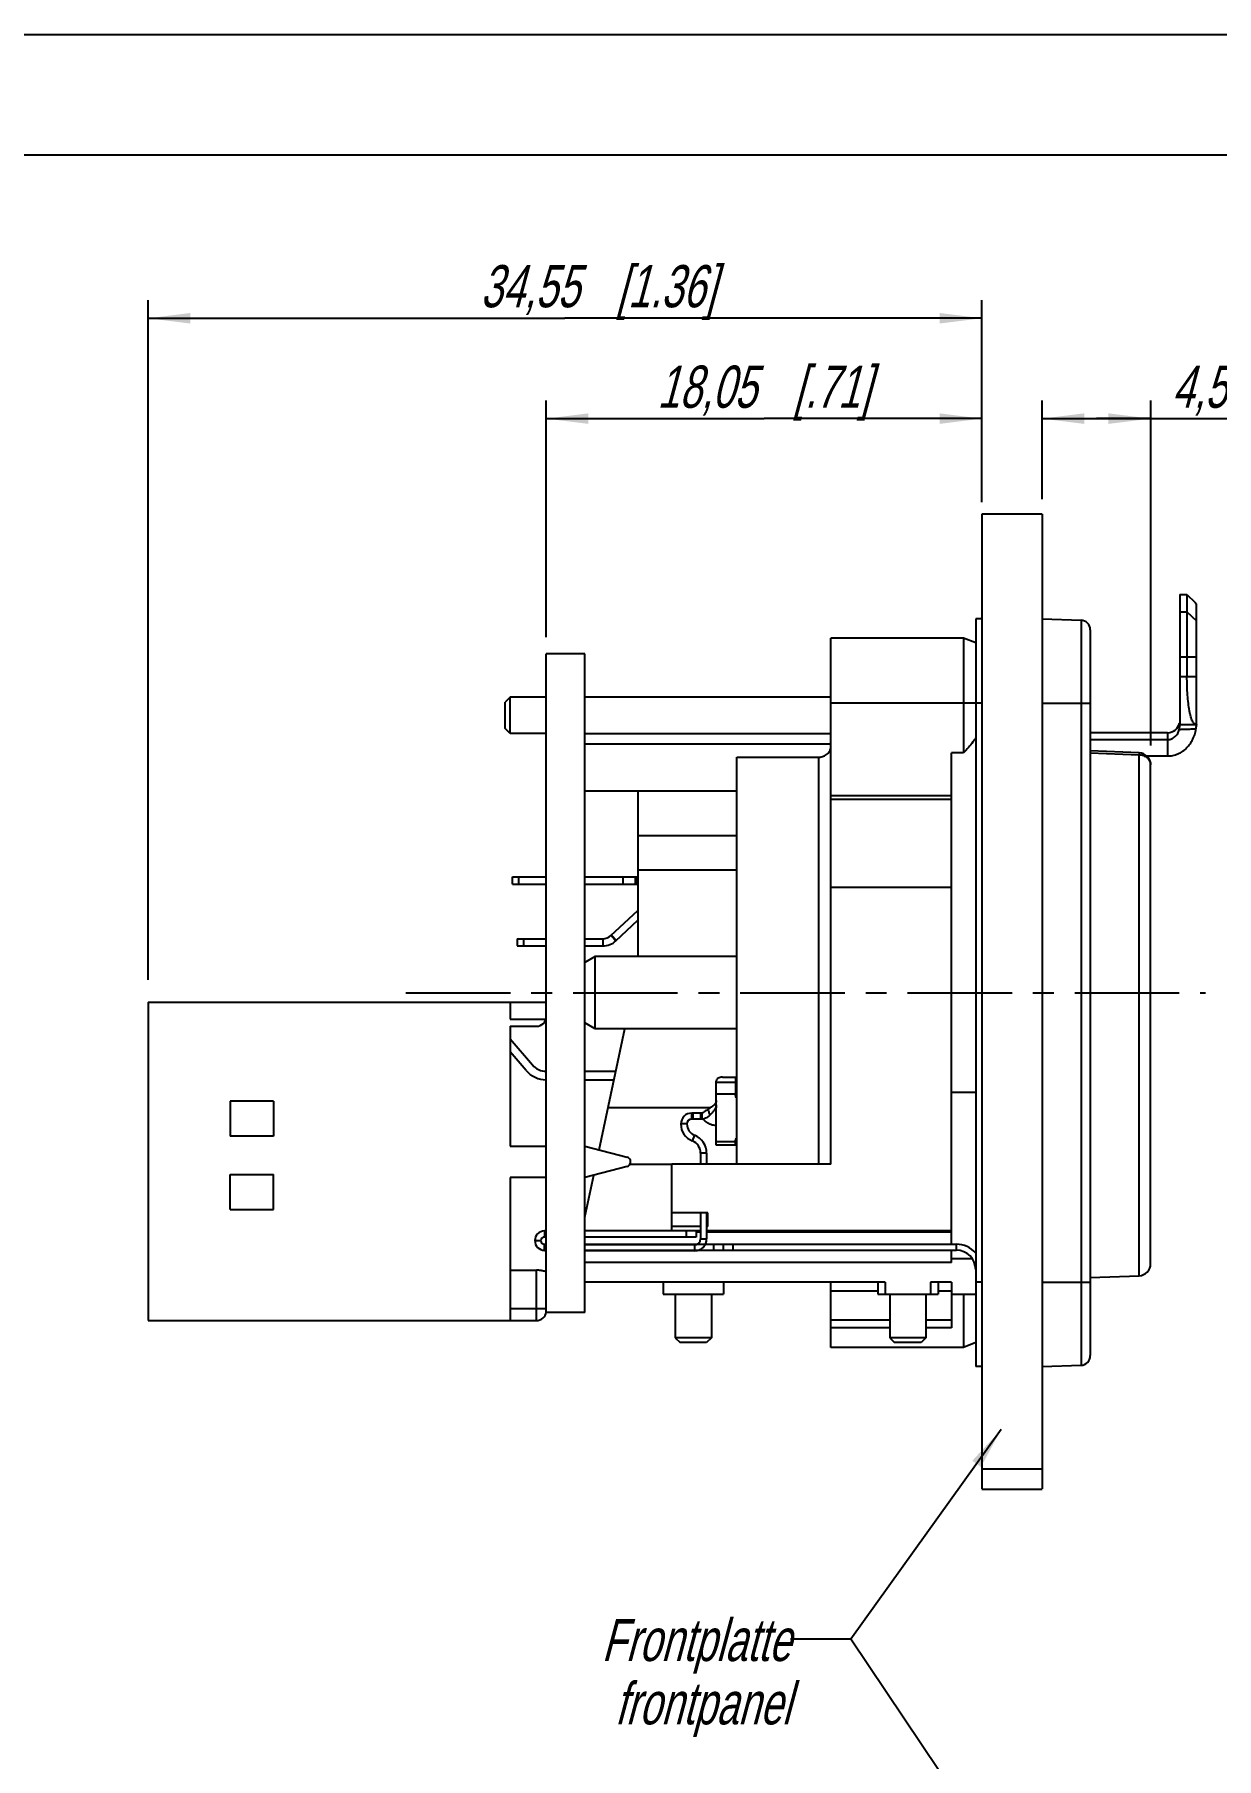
# Model space of a CAD drawing. Header units: millimetres. Extents: x 0 to 420, y 0 to 297.
# Drawn here: x 117.9 to 215.9, y 154.1 to 297 of the extents above; entities that cross this region are included whole.
import ezdxf

# ---------------------------------------------------------------- set-up
doc = ezdxf.new("R2010")
doc.units = ezdxf.units.MM
doc.header["$LTSCALE"] = 23.1
doc.linetypes.add('CENTER', pattern=[0.6, 0.375, -0.075, 0.075, -0.075])
doc.layers.get('0').update_dxf_attribs({"linetype": 'CONTINUOUS'})
for name, color, linetype in [('02___PRT_ALL_AXES', 7, 'CONTINUOUS'), ('AUSFORMSCHRAEGEN', 7, 'CONTINUOUS'), ('BEZUGSACHSEN', 7, 'CONTINUOUS'), ('DEFAULT_1', 7, 'CENTER'), ('FASEN', 7, 'CONTINUOUS'), ('RUNDUNGEN', 7, 'CONTINUOUS'), ('ZEICHNUNGSBEMASSUNGEN', 7, 'CONTINUOUS')]:
    doc.layers.add(name, color=color, linetype=linetype)
doc.styles.get("Standard").update_dxf_attribs({"font": 'txt', "width": 0.7})
doc.dimstyles.new('DIMSTYLE_1', dxfattribs={"dimtxt": 3.5, "dimasz": 3.5, "dimexe": 0.18, "dimexo": 0.0625, "dimgap": 0.09, "dimtad": 1, "dimdec": 3, "dimlfac": 0.5, "dimdsep": 46, "dimtxsty": 'STANDARD', "dimblk": '_FILLED', "dimblk1": '_FILLED', "dimblk2": '_FILLED', "dimcen": 0.09, "dimclrt": 5, "dimadec": 0, "dimazin": 0, "dimtp": 0.3, "dimtm": 0.3, "dimtfac": 1, "dimtdec": 3, "dimtofl": 0, "dimtmove": 0, "dimatfit": 3, "dimldrblk": '_FILLED', "dimfxl": 1, "dimtolj": 1, "dimarcsym": 0})
doc.dimstyles.new('DIMSTYLE_2', dxfattribs={"dimtxt": 3.5, "dimasz": 3.5, "dimexe": 0.18, "dimexo": 0.0625, "dimgap": 0.09, "dimtad": 1, "dimdec": 3, "dimlfac": 0.5, "dimdsep": 46, "dimtxsty": 'STANDARD', "dimblk": '_FILLED', "dimblk1": '_FILLED', "dimblk2": '_FILLED', "dimcen": 0.09, "dimclrt": 5, "dimadec": 0, "dimazin": 0, "dimtp": 0.2, "dimtm": 0.2, "dimtfac": 1, "dimtdec": 3, "dimtofl": 0, "dimtmove": 0, "dimatfit": 3, "dimldrblk": '_FILLED', "dimfxl": 1, "dimtolj": 1, "dimarcsym": 0})
doc.dimstyles.new('DIMSTYLE_5', dxfattribs={"dimtxt": 3.5, "dimasz": 3.5, "dimexe": 0.18, "dimexo": 0.0625, "dimgap": 0.09, "dimtad": 1, "dimdec": 3, "dimlfac": 0.5, "dimdsep": 46, "dimtxsty": 'STANDARD', "dimblk": '_FILLED', "dimblk1": '_FILLED', "dimblk2": '_FILLED', "dimcen": 0.09, "dimclrt": 5, "dimadec": 0, "dimazin": 0, "dimtp": 0.1, "dimtm": 0.1, "dimtfac": 1, "dimtdec": 3, "dimtofl": 0, "dimtmove": 0, "dimatfit": 3, "dimldrblk": '_FILLED', "dimfxl": 1, "dimtolj": 1, "dimarcsym": 0})
doc.dimstyles.get("Standard").update_dxf_attribs({"dimtxt": 3.5, "dimasz": 3.5, "dimexe": 0.18, "dimexo": 0.0625, "dimgap": 0.09, "dimtad": 1, "dimdec": 3, "dimdsep": 46, "dimtxsty": 'STANDARD', "dimblk": '_FILLED', "dimblk1": '_FILLED', "dimblk2": '_FILLED', "dimcen": 0.09, "dimclrt": 5, "dimadec": 0, "dimazin": 0, "dimtol": 1, "dimtp": 0.005, "dimtm": 0.005, "dimtfac": 1, "dimtdec": 3, "dimtofl": 0, "dimtmove": 0, "dimatfit": 3, "dimldrblk": '_FILLED', "dimfxl": 1, "dimtolj": 1, "dimarcsym": 0})

# ---------------------------------------------------------------- blocks, each defined once
blk = doc.blocks.new('_FILLED')
at = {"color": 0, "linetype": 'BYBLOCK'}
blk.add_solid([(0, 0), (-1, 0.125), (-1, -0.125)], dxfattribs=at)
blk = doc.blocks.new('*D10')
at = {"layer": 'ZEICHNUNGSBEMASSUNGEN', "color": 2, "linetype": 'CONTINUOUS'}
for p, q in [((127.31, 218.62), (127.31, 274.97)), ((196.41, 258.62), (196.41, 274.97)), ((127.31, 273.47), (161.86, 273.47)), ((196.41, 273.47), (161.86, 273.47))]:
    blk.add_line(p, q, dxfattribs=at)
at = {"layer": 'ZEICHNUNGSBEMASSUNGEN', "color": 2, "linetype": 'CONTINUOUS', "xscale": 3.5, "yscale": 3.5, "zscale": 3.5, "rotation": 180}
blk.add_blockref('_FILLED', (127.31, 273.47), dxfattribs=at)
at = {"layer": 'ZEICHNUNGSBEMASSUNGEN', "color": 2, "linetype": 'CONTINUOUS', "xscale": 3.5, "yscale": 3.5, "zscale": 3.5}
blk.add_blockref('_FILLED', (196.41, 273.47), dxfattribs=at)
at = {"layer": 'ZEICHNUNGSBEMASSUNGEN', "color": 5, "linetype": 'CONTINUOUS', "insert": (164.6, 277.88), "char_height": 3.5, "width": 28, "attachment_point": 2, "line_spacing_factor": 0.9}
blk.add_mtext('\\Q15.0;34,55{\\Ftxt.shx;\\W1.000000;\\H3.500000; }[1.36]', dxfattribs=at)
blk = doc.blocks.new('*D11')
at = {"layer": 'ZEICHNUNGSBEMASSUNGEN', "color": 2, "linetype": 'CONTINUOUS'}
for p, q in [((160.31, 247.02), (160.31, 266.65)), ((196.41, 258.21), (196.41, 266.65)), ((160.31, 265.15), (178.36, 265.15)), ((196.41, 265.15), (178.36, 265.15))]:
    blk.add_line(p, q, dxfattribs=at)
at = {"layer": 'ZEICHNUNGSBEMASSUNGEN', "color": 2, "linetype": 'CONTINUOUS', "xscale": 3.5, "yscale": 3.5, "zscale": 3.5, "rotation": 180}
blk.add_blockref('_FILLED', (160.31, 265.15), dxfattribs=at)
at = {"layer": 'ZEICHNUNGSBEMASSUNGEN', "color": 2, "linetype": 'CONTINUOUS', "xscale": 3.5, "yscale": 3.5, "zscale": 3.5}
blk.add_blockref('_FILLED', (196.41, 265.15), dxfattribs=at)
at = {"layer": 'ZEICHNUNGSBEMASSUNGEN', "color": 5, "linetype": 'CONTINUOUS', "insert": (178.36, 269.55), "char_height": 3.5, "width": 25.25, "attachment_point": 2, "line_spacing_factor": 0.9}
blk.add_mtext('\\Q15.0;18,05{\\Ftxt.shx;\\W1.000000;\\H3.500000; }[.71]', dxfattribs=at)
blk = doc.blocks.new('*D16')
at = {"layer": 'ZEICHNUNGSBEMASSUNGEN', "color": 2, "linetype": 'CONTINUOUS'}
for p, q in [((201.41, 258.47), (201.41, 266.65)), ((210.41, 238.06), (210.41, 266.65)), ((201.41, 265.15), (205.91, 265.15)), ((210.41, 265.15), (205.91, 265.15)), ((205.91, 265.15), (235.41, 265.15))]:
    blk.add_line(p, q, dxfattribs=at)
at = {"layer": 'ZEICHNUNGSBEMASSUNGEN', "color": 2, "linetype": 'CONTINUOUS', "xscale": 3.5, "yscale": 3.5, "zscale": 3.5, "rotation": 180}
blk.add_blockref('_FILLED', (201.41, 265.15), dxfattribs=at)
at = {"layer": 'ZEICHNUNGSBEMASSUNGEN', "color": 2, "linetype": 'CONTINUOUS', "xscale": 3.5, "yscale": 3.5, "zscale": 3.5}
blk.add_blockref('_FILLED', (210.41, 265.15), dxfattribs=at)
at = {"layer": 'ZEICHNUNGSBEMASSUNGEN', "color": 5, "linetype": 'CONTINUOUS', "insert": (212.16, 269.55), "char_height": 3.5, "width": 23.25, "attachment_point": 1, "line_spacing_factor": 0.9}
blk.add_mtext('\\Q15.0;4,5{\\Ftxt.shx;\\W1.000000;\\H3.500000; }[.177]', dxfattribs=at)

msp = doc.modelspace()

# ---------------------------------------------------------------- linework, layer by layer
at = {"color": 7, "linetype": 'CONTINUOUS'}
for p, q in [((0, 297), (420, 297)), ((410, 287), (12.5, 287)), ((201.4072, 257.2417), (196.4072, 257.2417)), ((196.4072, 257.2408), (196.4072, 176.4062)), ((201.4072, 257.2408), (201.4072, 176.4062)), ((212.8178, 250.5785), (213.4178, 250.5785)), ((212.8178, 250.5785), (212.8178, 239.7785)), ((213.4178, 250.5785), (213.4178, 243.7785)), ((213.4178, 250.5785), (214.0871, 249.9092)), ((214.0869, 249.9094), (214.2178, 249.7596)), ((214.2178, 239.7785), (214.2178, 249.7596)), ((195.9072, 248.5477), (195.9072, 186.5477)), ((196.4072, 248.5477), (195.9072, 248.5477)), ((194.9072, 246.9477), (183.9072, 246.9477)), ((183.9072, 226.2829), (183.9072, 246.9475)), ((160.3072, 191.0477), (160.3072, 245.6477)), ((163.5072, 245.6477), (160.3072, 245.6477)), ((163.5072, 191.0477), (163.5072, 245.6477)), ((211.8178, 239.1094), (205.4072, 239.1094)), ((212.8178, 239.7785), (214.2178, 239.7785)), ((193.9072, 196.6977), (193.9072, 237.4294)), ((176.1072, 203.3477), (176.1072, 237.0856)), ((163.5072, 234.286), (176.1072, 234.286)), ((167.9072, 234.286), (167.9072, 220.5477)), ((193.9072, 233.8624), (183.9072, 233.8624)), ((193.9072, 233.5647), (183.9072, 233.5647)), ((167.9072, 230.5746), (176.1072, 230.5746)), ((167.9072, 227.7477), (176.1072, 227.7477)), ((157.5072, 226.5477), (157.5072, 227.1477)), ((157.5072, 227.1477), (160.3072, 227.1477)), ((163.5072, 227.1477), (167.9072, 227.1477)), ((166.6965, 226.5477), (166.6965, 227.1477)), ((167.6965, 226.5477), (167.6965, 227.1477)), ((167.8459, 227.1477), (167.8459, 226.5477)), ((165.6745, 222.2963), (167.9072, 224.3783)), ((157.9127, 222.0277), (157.9127, 221.4277)), ((157.9129, 222.0277), (160.3072, 222.0277)), ((163.5072, 222.0277), (164.9925, 222.0277)), ((165.7114, 222.3308), (166.1206, 221.892)), ((127.3072, 216.7677), (127.3072, 190.3677)), ((127.3072, 216.7677), (160.3072, 216.7677)), ((157.3072, 216.7677), (157.3072, 215.3677)), ((157.3072, 214.7677), (157.3072, 204.8377)), ((164.6934, 204.5283), (166.823, 214.5477)), ((157.3072, 213.7395), (159.1668, 211.5632)), ((158.6346, 211.1085), (157.3072, 212.6619)), ((163.5072, 211.0377), (166.077, 211.0377)), ((163.5072, 210.3377), (165.9282, 210.3377)), ((176.0072, 210.5558), (176.0072, 209.056)), ((174.4072, 209.1348), (174.4072, 210.1174)), ((193.9072, 209.299), (195.9072, 209.299)), ((134.1072, 208.5677), (134.1072, 205.6677)), ((137.7072, 208.5677), (134.1072, 208.5677)), ((137.7072, 208.5677), (137.7072, 205.6677)), ((165.4393, 208.0377), (173.9424, 208.0377)), ((172.4672, 207.5687), (172.3672, 207.5687)), ((172.4672, 207.5687), (172.4672, 207.0687)), ((173.1072, 207.5687), (173.1072, 207.0687)), ((173.2072, 207.0687), (172.4672, 207.0687)), ((174.4072, 204.9258), (174.4072, 206.1404)), ((137.7072, 205.6677), (134.1072, 205.6677)), ((157.3072, 204.8377), (160.3072, 204.8377)), ((163.5072, 204.8377), (167.0081, 203.9247)), ((176.0072, 204.9257), (174.4072, 204.9257)), ((176.0072, 204.9258), (176.0072, 205.2736)), ((167.0081, 203.1506), (163.5072, 202.2377)), ((167.2572, 203.3477), (170.7072, 203.3477)), ((170.7072, 197.8053), (170.7072, 203.3477)), ((173.1072, 204.2524), (173.1072, 203.3477)), ((134.1072, 199.5677), (134.1072, 202.4677)), ((134.1072, 202.4677), (137.7072, 202.4677)), ((137.7072, 199.5677), (137.7072, 202.4677)), ((157.3072, 202.2377), (157.3072, 190.3677)), ((160.3072, 202.2377), (157.3072, 202.2377)), ((163.5072, 198.9477), (164.2475, 202.4307)), ((134.1072, 199.5677), (137.7072, 199.5677)), ((173.7072, 199.2994), (170.7072, 199.2994)), ((173.1072, 199.2994), (173.1072, 197.1477)), ((173.7072, 198.1766), (173.7072, 199.2994)), ((160.3072, 197.7977), (160.1631, 197.7977)), ((172.7352, 197.7977), (163.5072, 197.7977)), ((173.1072, 198.1766), (170.7072, 198.1766)), ((173.1072, 197.8053), (172.7352, 197.8053)), ((172.7352, 197.7977), (172.7352, 197.2977)), ((173.1072, 197.6977), (172.7352, 197.6977)), ((173.7072, 198.1766), (173.6072, 198.1766)), ((193.9072, 197.8053), (173.6072, 197.8053)), ((193.9072, 197.6977), (173.6072, 197.6977)), ((160.1631, 196.1977), (160.3072, 196.1977)), ((172.6072, 196.6477), (163.5072, 196.6477)), ((163.5072, 196.1977), (194.3072, 196.1977)), ((174.9631, 196.6977), (174.9631, 196.1977)), ((193.9072, 195.1977), (193.9072, 196.1977)), ((157.3072, 194.5453), (159.5072, 194.5453)), ((193.9072, 195.1977), (163.5072, 195.1977)), ((193.9072, 195.5077), (195.6191, 195.5077)), ((188.4002, 193.5477), (163.5072, 193.5477)), ((170.0072, 193.5477), (170.0072, 192.5477)), ((175.0072, 193.5477), (175.0072, 192.5477)), ((183.9072, 192.8378), (183.9072, 193.5477)), ((187.7872, 193.5477), (187.7872, 192.5477)), ((188.4002, 193.5477), (188.4002, 192.5477)), ((193.9072, 193.5477), (192.1741, 193.5477)), ((192.1741, 193.5477), (192.1741, 192.5477)), ((192.7872, 193.5477), (192.7872, 192.5477)), ((170.0074, 192.5477), (175.0069, 192.5477)), ((187.7874, 192.5477), (192.7869, 192.5477)), ((127.3072, 190.3677), (159.5072, 190.3677)), ((163.5072, 191.0477), (160.3072, 191.0477)), ((194.9072, 188.1477), (183.9072, 188.1477)), ((196.4072, 186.5477), (195.9072, 186.5477)), ((196.4072, 178.0802), (201.4072, 178.0802)), ((196.4072, 176.3991), (201.4072, 176.3991))]:
    msp.add_line(p, q, dxfattribs=at)
at = {"color": 9, "linetype": 'CONTINUOUS'}
for p, q in [((212.8178, 249.119), (213.4178, 249.119)), ((213.4178, 249.119), (214.2178, 248.3774)), ((212.8178, 245.4109), (214.2178, 245.4109)), ((212.8178, 243.7785), (214.2178, 243.7785)), ((196.4072, 241.5477), (195.9072, 241.5477)), ((211.8178, 239.1094), (211.8178, 237.1785)), ((158.0072, 227.1477), (158.0072, 226.5477)), ((193.9072, 226.2829), (183.9072, 226.2829)), ((158.4127, 222.0277), (158.4127, 221.4277)), ((164.9925, 222.0277), (164.9925, 221.4277)), ((165.6745, 222.2963), (166.0837, 221.8575)), ((176.0072, 210.1174), (174.4072, 210.1174)), ((176.0072, 209.1348), (174.4072, 209.1348)), ((172.3672, 207.0687), (172.3672, 207.5687)), ((171.9672, 206.6687), (171.4672, 206.6687)), ((172.5979, 205.7394), (172.4133, 205.2747)), ((176.0072, 205.1948), (174.4072, 205.1948)), ((173.6072, 204.2524), (173.1072, 204.2524)), ((160.1631, 197.7977), (160.1631, 197.2977)), ((171.9352, 197.2977), (171.9352, 197.7977)), ((159.3631, 196.9977), (159.8631, 196.9977)), ((160.1631, 196.1977), (160.1631, 196.6977)), ((172.6072, 196.6477), (172.6072, 196.1477)), ((173.1072, 197.1477), (173.6072, 197.1477)), ((174.1631, 196.6977), (174.1631, 196.1977)), ((175.7631, 196.6977), (175.7631, 196.1977)), ((194.3072, 196.1977), (194.3072, 196.6977)), ((159.5072, 191.3677), (159.5072, 194.5453)), ((196.4072, 193.5477), (195.9072, 193.5477)), ((183.9072, 192.8378), (187.7872, 192.8378)), ((192.7872, 192.8378), (193.9072, 192.8378))]:
    msp.add_line(p, q, dxfattribs=at)
at = {"color": 3, "linetype": 'CONTINUOUS'}
for p, q in [((157.5072, 226.5477), (160.3072, 226.5477)), ((163.5072, 226.5477), (167.9072, 226.5477)), ((166.0837, 221.8575), (167.9072, 223.5579)), ((157.9129, 221.4277), (160.3072, 221.4277)), ((163.5072, 221.4277), (164.9925, 221.4277)), ((173.2072, 207.5687), (172.4672, 207.5687)), ((172.4672, 207.0687), (172.3672, 207.0687)), ((173.6072, 204.2524), (173.6072, 203.3477)), ((173.6072, 199.2994), (173.6072, 197.1477)), ((160.3072, 197.2977), (160.1631, 197.2977)), ((172.7352, 197.2977), (163.5072, 197.2977)), ((160.1631, 196.6977), (160.3072, 196.6977)), ((163.5072, 196.6977), (194.3072, 196.6977)), ((172.6072, 196.1477), (163.5072, 196.1477))]:
    msp.add_line(p, q, dxfattribs=at)
at = {"color": 7, "linetype": 'CONTINUOUS'}
for centre, radius, start, end in [((211.8178, 240.1094), 1, 270, 348.09899), ((164.9925, 223.0277), 1, 270, 313), ((160.3072, 212.5377), 1.5, 220.51429, 270), ((160.3072, 212.5377), 2.2, 220.51429, 270), ((172.3672, 206.6687), 0.9, 90, 180), ((172.9672, 206.6687), 1.5, 180, 248.331815), ((172.0072, 204.2524), 1.1, 0, 68.331815), ((166.9072, 203.5377), 0.4, 284.615616, 75.384384), ((160.1631, 196.9977), 0.8, 90, 270), ((172.6072, 197.1477), 0.5, 270, 360), ((194.3072, 194.5977), 1.6, 0, 90)]:
    msp.add_arc(centre, radius, start, end, dxfattribs=at)
at = {"color": 3, "linetype": 'CONTINUOUS'}
for centre, radius, start, end in [((164.9925, 223.0277), 1.6, 270, 313), ((176.406, 209.3696), 0.3995, 192.88508, 204.785908), ((172.3672, 206.6687), 0.4, 90, 180), ((172.9672, 206.6687), 1, 180, 248.331815), ((172.0072, 204.2524), 1.6, 0, 68.331815), ((160.1631, 196.9977), 0.3, 90, 270), ((172.6072, 197.1477), 1, 270, 360), ((194.3072, 194.5977), 2.1, 40.243566, 90)]:
    msp.add_arc(centre, radius, start, end, dxfattribs=at)
at = {"color": 7, "linetype": 'CONTINUOUS'}
for points, knots in [([(214.2178, 239.7785), (214.1854, 239.7785), (214.1171, 239.7921), (214.0241, 239.8531), (213.9403, 239.9501), (213.8636, 240.0818), (213.793, 240.2479), (213.7283, 240.4474), (213.6696, 240.679), (213.5959, 241.0448), (213.523, 241.566), (213.4624, 242.2528), (213.4259, 243.0001), (213.4178, 243.5156), (213.4178, 243.7785)], [0, 0, 0, 0, 0.02296722, 0.04792035, 0.07746355, 0.11311403, 0.15560512, 0.20515008, 0.26168528, 0.32491569, 0.46962137, 0.63453848, 0.81362441, 1, 1, 1, 1]), ([(176.1054, 208.7968), (176.0747, 208.8337), (176.0251, 208.9156), (176.0072, 209.0102), (176.0072, 209.056)], [0, 0, 0, 0, 0.51146872, 1, 1, 1, 1]), ([(176.0072, 205.2736), (176.0072, 205.3194), (176.0251, 205.414), (176.0747, 205.4959), (176.1054, 205.5328)], [0, 0, 0, 0, 0.48853128, 1, 1, 1, 1]), ([(160.3072, 194.3938), (160.3072, 194.3962), (160.3013, 194.4017), (160.2898, 194.4086), (160.2703, 194.4179), (160.2439, 194.4284), (160.2104, 194.4403), (160.1532, 194.4585), (160.067, 194.4816), (159.9479, 194.5069), (159.8114, 194.528), (159.6625, 194.5421), (159.5596, 194.5453), (159.5072, 194.5453)], [0, 0, 0, 0, 0.00852446, 0.02543974, 0.05137391, 0.08614925, 0.12941489, 0.18069611, 0.30516576, 0.45491188, 0.62472058, 0.80867093, 1, 1, 1, 1])]:
    msp.add_open_spline(points, degree=3, knots=knots, dxfattribs=at)
at = {"color": 3, "linetype": 'CONTINUOUS'}
msp.add_open_spline([(176.1054, 209.1046), (176.0991, 209.1122), (176.0753, 209.1426), (176.0554, 209.176), (176.0433, 209.2021)], degree=3, knots=[0, 0, 0, 0, 0.25496002, 1, 1, 1, 1], dxfattribs=at)
at = {"layer": '02___PRT_ALL_AXES', "color": 9, "linetype": 'CONTINUOUS'}
msp.add_line((173.2072, 207.5687), (173.2072, 207.0687), dxfattribs=at)
at = {"layer": '02___PRT_ALL_AXES', "color": 7, "linetype": 'CONTINUOUS'}
msp.add_line((174.4072, 206.1404), (174.4072, 206.5344), dxfattribs=at)
msp.add_open_spline([(174.4072, 206.5344), (174.3258, 206.5344), (174.1752, 206.5487), (173.9688, 206.6076), (173.7948, 206.6952), (173.6401, 206.7982), (173.5018, 206.9056), (173.38, 206.9952), (173.2901, 207.0475), (173.2347, 207.0659), (173.2148, 207.0687), (173.2072, 207.0687)], degree=3, knots=[0, 0, 0, 0, 0.18220608, 0.33611267, 0.47796198, 0.61657307, 0.75168934, 0.869797, 0.95536172, 0.98281735, 1, 1, 1, 1], dxfattribs=at)
at = {"layer": 'AUSFORMSCHRAEGEN', "color": 7, "linetype": 'CONTINUOUS'}
for p, q in [((201.4072, 248.5477), (204.6351, 248.435)), ((205.4072, 193.9477), (209.4421, 194.0886))]:
    msp.add_line(p, q, dxfattribs=at)
at = {"layer": 'BEZUGSACHSEN', "color": 7, "linetype": 'CONTINUOUS'}
for p, q in [((160.3072, 242.0477), (157.3072, 242.0477)), ((183.9072, 242.0477), (163.5072, 242.0477)), ((160.3072, 239.0477), (157.3072, 239.0477)), ((176.1072, 220.5477), (164.3732, 220.5477)), ((176.1072, 214.5477), (164.3732, 214.5477)), ((193.9072, 193.5477), (193.9072, 192.5477)), ((171.0072, 192.5477), (171.0072, 188.9477)), ((174.0072, 192.5477), (174.0072, 188.9477)), ((188.7872, 192.5477), (188.7872, 188.9477)), ((191.7872, 192.5477), (191.7872, 188.9477)), ((193.9072, 192.5477), (195.9072, 192.5477))]:
    msp.add_line(p, q, dxfattribs=at)
at = {"layer": 'DEFAULT_1', "color": 7, "linetype": 'CENTER'}
msp.add_line((148.6747, 217.5477), (214.9614, 217.5477), dxfattribs=at)
at = {"layer": 'FASEN', "color": 7, "linetype": 'CONTINUOUS'}
for p, q in [((194.9072, 246.9477), (194.9072, 237.4294)), ((195.9072, 246.5477), (194.9072, 246.9477)), ((157.3072, 242.0477), (156.9072, 241.6477)), ((156.9072, 239.4481), (156.9072, 241.6473)), ((157.3072, 239.0477), (157.3072, 242.0477)), ((157.3072, 239.0477), (156.9072, 239.4477)), ((194.9072, 237.4294), (193.9072, 237.4294)), ((164.3732, 220.5477), (163.5072, 220.0477)), ((164.3732, 214.5477), (164.3732, 220.5477)), ((164.3732, 214.5477), (163.5072, 215.0477)), ((194.9072, 192.5477), (194.9072, 188.1477)), ((174.0072, 188.9477), (171.0072, 188.9477)), ((171.0072, 188.9477), (171.4072, 188.5477)), ((174.0072, 188.9477), (173.6072, 188.5477)), ((191.7872, 188.9477), (188.7872, 188.9477)), ((188.7872, 188.9477), (189.1872, 188.5477)), ((191.7872, 188.9477), (191.3872, 188.5477)), ((173.6068, 188.5477), (171.4075, 188.5477)), ((191.3868, 188.5477), (189.1875, 188.5477)), ((195.9072, 188.5477), (194.9072, 188.1477))]:
    msp.add_line(p, q, dxfattribs=at)
at = {"layer": 'FASEN', "color": 9, "linetype": 'CONTINUOUS'}
msp.add_line((195.9072, 241.5477), (183.9072, 241.5477), dxfattribs=at)
at = {"layer": 'FASEN', "color": 7, "linetype": 'CONTINUOUS'}
msp.add_open_spline([(195.9072, 238.6632), (195.8326, 238.5537), (195.524, 238.123), (195.1786, 237.7195), (194.9072, 237.4294)], degree=3, knots=[0, 0, 0, 0, 0.25005698, 1, 1, 1, 1], dxfattribs=at)
at = {"layer": 'RUNDUNGEN', "color": 7, "linetype": 'CONTINUOUS'}
for p, q in [((201.4072, 248.5477), (204.6351, 248.435)), ((205.4072, 247.6354), (205.4072, 187.4599)), ((205.4072, 238.5421), (211.8178, 238.5421)), ((209.4468, 237.4405), (205.4072, 237.6009)), ((176.1072, 237.0856), (182.9072, 237.0856)), ((210.0823, 237.1785), (211.8178, 237.1785)), ((210.4072, 195.088), (210.4072, 236.4442)), ((183.9072, 203.3477), (183.9072, 226.2829)), ((157.3072, 214.7677), (159.5072, 214.7677)), ((174.4072, 210.1174), (174.4072, 210.248)), ((174.9072, 210.5558), (176.0072, 210.5558)), ((174.4072, 208.2613), (174.4072, 209.1348)), ((183.9072, 203.3477), (170.7072, 203.3477)), ((160.1852, 196.1977), (160.1852, 196.1477)), ((183.9072, 188.1477), (183.9072, 192.8378)), ((193.9072, 192.5477), (193.9072, 189.7727)), ((201.4072, 186.5477), (204.6351, 186.6604))]:
    msp.add_line(p, q, dxfattribs=at)
at = {"layer": 'RUNDUNGEN', "color": 9, "linetype": 'CONTINUOUS'}
for p, q in [((204.6351, 248.435), (204.6351, 186.6604)), ((201.4072, 241.5477), (205.4072, 241.5477)), ((163.5072, 239.0546), (183.9072, 239.0546)), ((163.5072, 238.1889), (183.9072, 238.1889)), ((205.4072, 237.444), (209.4421, 237.282)), ((182.9072, 203.3477), (182.9072, 237.0856)), ((209.4421, 194.0886), (209.4421, 237.282)), ((157.3072, 215.3677), (160.2817, 215.3677)), ((174.4072, 206.5344), (174.4072, 207.7952)), ((201.4072, 193.5477), (205.4072, 193.5477)), ((157.3072, 191.3677), (160.3072, 191.3677)), ((159.5072, 190.3677), (159.5072, 191.3677)), ((188.7872, 190.3991), (183.9072, 190.3991)), ((193.9072, 190.3991), (191.7872, 190.3991)), ((188.7872, 189.7727), (183.9072, 189.7727)), ((193.9072, 189.7727), (191.7872, 189.7727))]:
    msp.add_line(p, q, dxfattribs=at)
at = {"layer": 'RUNDUNGEN', "color": 3, "linetype": 'CONTINUOUS'}
msp.add_line((160.1852, 196.1477), (160.3072, 196.1477), dxfattribs=at)
at = {"layer": 'RUNDUNGEN', "color": 7, "linetype": 'CONTINUOUS'}
for centre, radius, start, end in [((204.6072, 247.6354), 0.8, 0, 88), ((210.1929, 240.0858), 4.0262, 350.131613, 355.028811), ((209.4071, 236.4412), 1, 0.001728, 87.711849), ((159.5072, 215.5677), 0.8, 270, 360), ((209.4072, 195.088), 1, 272, 360), ((159.5072, 191.1677), 0.8, 270, 352.500156), ((204.6072, 187.4599), 0.8, 272, 360)]:
    msp.add_arc(centre, radius, start, end, dxfattribs=at)
for points, knots in [([(211.8178, 237.1785), (211.964, 237.1785), (212.2572, 237.2097), (212.6773, 237.3443), (213.0631, 237.558), (213.4018, 237.8397), (213.6847, 238.177), (213.9068, 238.5569), (214.067, 238.9664), (214.1345, 239.2517), (214.1595, 239.3957)], [0, 0, 0, 0, 0.12509593, 0.25014637, 0.37515023, 0.50011069, 0.62504221, 0.74996814, 0.87494414, 1, 1, 1, 1]), ([(211.8178, 238.5421), (211.93, 238.5421), (212.1564, 238.5871), (212.4471, 238.7691), (212.6626, 239.0345), (212.7472, 239.2457), (212.7752, 239.3542)], [0, 0, 0, 0, 0.25022647, 0.50031999, 0.75020516, 1, 1, 1, 1]), ([(212.7752, 239.3542), (212.7881, 239.4041), (212.8038, 239.478), (212.8174, 239.5739), (212.8239, 239.6368), (212.8275, 239.6898), (212.8296, 239.7309), (212.8305, 239.7571), (212.8315, 239.7709), (212.8319, 239.7755), (212.8323, 239.7771)], [0, 0, 0, 0, 0.3614811, 0.52945531, 0.67921301, 0.8050373, 0.9023435, 0.96801975, 0.98827879, 1, 1, 1, 1]), ([(214.2077, 239.7785), (214.2074, 239.7785), (214.2077, 239.7771), (214.2071, 239.7756), (214.207, 239.772), (214.2065, 239.7676), (214.206, 239.7616), (214.2051, 239.7513), (214.2044, 239.7429), (214.2039, 239.7369)], [0, 0, 0, 0, 0.01626436, 0.06412161, 0.14339357, 0.25382346, 0.39514598, 0.56706339, 1, 1, 1, 1]), ([(182.9072, 237.0856), (183.0371, 237.0856), (183.2969, 237.1329), (183.5761, 237.3054), (183.7437, 237.4952), (183.8368, 237.6571), (183.8942, 237.8327), (183.9072, 237.9548), (183.9072, 238.0155)], [0, 0, 0, 0, 0.25812122, 0.51117063, 0.63554559, 0.75817429, 0.87945437, 1, 1, 1, 1]), ([(174.9072, 210.5558), (174.8429, 210.5558), (174.7197, 210.5415), (174.5789, 210.4869), (174.4915, 210.4226), (174.444, 210.3692), (174.4141, 210.3103), (174.4072, 210.2683), (174.4072, 210.248)], [0, 0, 0, 0, 0.30046373, 0.573853, 0.69501301, 0.80486505, 0.90520507, 1, 1, 1, 1]), ([(173.8742, 207.4118), (173.8301, 207.3724), (173.7386, 207.2921), (173.5883, 207.1822), (173.4115, 207.0939), (173.2769, 207.0687), (173.2072, 207.0687)], [0, 0, 0, 0, 0.23148239, 0.47615617, 0.726836, 1, 1, 1, 1]), ([(174.4059, 208.2342), (174.4036, 208.1979), (174.3897, 208.1231), (174.3468, 208.0142), (174.2891, 207.9057), (174.1967, 207.7625), (174.0619, 207.5929), (173.939, 207.4699), (173.8743, 207.4119)], [0, 0, 0, 0, 0.1095389, 0.22654191, 0.35051652, 0.47842082, 0.73862041, 1, 1, 1, 1]), ([(174.4072, 207.7952), (174.4072, 207.8319), (174.4062, 207.8869), (174.4069, 207.9603), (174.4092, 208.0153), (174.4109, 208.0703), (174.4089, 208.1254), (174.4044, 208.1802), (174.4049, 208.2171), (174.4071, 208.2354)], [0, 0, 0, 0, 0.24988643, 0.37486575, 0.49993904, 0.62491012, 0.74976227, 0.87474348, 1, 1, 1, 1]), ([(174.4072, 208.2613), (174.4072, 208.257), (174.4062, 208.2505), (174.4064, 208.2418), (174.4072, 208.2375), (174.4071, 208.2354)], [0, 0, 0, 0, 0.50025814, 0.74998482, 1, 1, 1, 1])]:
    msp.add_open_spline(points, degree=3, knots=knots, dxfattribs=at)
at = {"layer": 'RUNDUNGEN', "color": 9, "linetype": 'CONTINUOUS'}
for points, knots in [([(214.1595, 239.3957), (214.0438, 239.3948), (213.8126, 239.3923), (213.4659, 239.3855), (213.12, 239.3727), (212.89, 239.3597), (212.7752, 239.3542)], [0, 0, 0, 0, 0.25049491, 0.50092524, 0.75113376, 1, 1, 1, 1]), ([(209.4468, 237.4405), (209.447, 237.4405), (209.4468, 237.4391), (209.4472, 237.4377), (209.447, 237.4342), (209.4471, 237.4299), (209.447, 237.4242), (209.4467, 237.4141), (209.4461, 237.3984), (209.4449, 237.3759), (209.4435, 237.3487), (209.4424, 237.3168), (209.4421, 237.2941), (209.4421, 237.282)], [0, 0, 0, 0, 0.00410159, 0.01617449, 0.03624028, 0.0642674, 0.10021982, 0.14406075, 0.25526106, 0.39750424, 0.56983404, 0.77104104, 1, 1, 1, 1]), ([(209.4421, 237.282), (209.5683, 237.2783), (209.8161, 237.2316), (210.0864, 237.0756), (210.2493, 236.9045), (210.3392, 236.7603), (210.3945, 236.604), (210.4072, 236.4951), (210.4072, 236.4413)], [0, 0, 0, 0, 0.26887986, 0.52634553, 0.64961695, 0.76898597, 0.88542751, 1, 1, 1, 1]), ([(173.8743, 207.4119), (173.8554, 207.4987), (173.8101, 207.6629), (173.7595, 207.8255), (173.7401, 207.9046)], [0, 0, 0, 0, 0.52143868, 1, 1, 1, 1])]:
    msp.add_open_spline(points, degree=3, knots=knots, dxfattribs=at)
at = {"layer": 'RUNDUNGEN', "color": 3, "linetype": 'CONTINUOUS'}
for points, knots in [([(173.7395, 207.9042), (173.6791, 207.8656), (173.5936, 207.8032), (173.4846, 207.7201), (173.41, 207.6648), (173.3426, 207.6203), (173.2853, 207.5895), (173.2412, 207.5729), (173.2164, 207.5687), (173.2072, 207.5687)], [0, 0, 0, 0, 0.33868405, 0.50033502, 0.64886521, 0.77812247, 0.88229092, 0.95602005, 1, 1, 1, 1]), ([(174.2489, 208.2878), (174.2115, 208.2483), (174.1299, 208.1747), (173.9602, 208.0462), (173.8271, 207.9602), (173.7401, 207.9046)], [0, 0, 0, 0, 0.25602731, 0.51489016, 1, 1, 1, 1]), ([(174.3413, 208.406), (174.335, 208.3957), (174.3075, 208.3539), (174.275, 208.3155), (174.2489, 208.2878)], [0, 0, 0, 0, 0.24073545, 1, 1, 1, 1]), ([(174.4072, 208.6247), (174.4072, 208.5872), (174.3953, 208.5099), (174.3619, 208.4395), (174.3413, 208.406)], [0, 0, 0, 0, 0.48774266, 1, 1, 1, 1])]:
    msp.add_open_spline(points, degree=3, knots=knots, dxfattribs=at)

# ---------------------------------------------------------------- texts
at = {"color": 5, "linetype": 'CONTINUOUS', "insert": (180.5567, 165.6393), "char_height": 3.5, "width": 25, "attachment_point": 3, "line_spacing_factor": 0.9}
msp.add_mtext('\\Q15.0;Frontplatte\\Pfrontpanel', dxfattribs=at)

# ---------------------------------------------------------------- dimensions: what is measured, and where the dimension line sits
at = {"layer": 'ZEICHNUNGSBEMASSUNGEN', "color": 2, "linetype": 'CONTINUOUS'}
for base, p1, p2, dimstyle, picture, middle in [((196.4072, 273.4699), (127.3072, 218.6218), (196.4072, 258.6244), 'DIMSTYLE_1', '*D10', (161.1605, 276.1257)), ((196.4072, 265.1464), (160.3072, 247.0203), (196.4072, 258.2149), 'DIMSTYLE_2', '*D11', (174.9822, 267.8023)), ((210.4072, 265.1464), (201.4072, 258.4689), (210.4072, 238.0611), 'DIMSTYLE_5', '*D16', (223.7822, 267.8023))]:
    dim = msp.add_linear_dim(base=base, p1=p1, p2=p2, dimstyle=dimstyle, dxfattribs=at)
    dim.commit()
    dim.dimension.update_dxf_attribs({"geometry": picture, "text_midpoint": middle, "dimtype": 160})

# ---------------------------------------------------------------- leaders
at = {"color": 2, "linetype": 'CONTINUOUS'}
for points in [[(198.0197, 181.3313), (185.5567, 163.9511), (180.5567, 163.9511)], [(197.5069, 146.1378), (185.5567, 163.9511), (180.5567, 163.9511)]]:
    msp.add_leader(points, dimstyle='STANDARD', override={"dimtad": 0}, dxfattribs=at)

doc.saveas('drawing.dxf')
